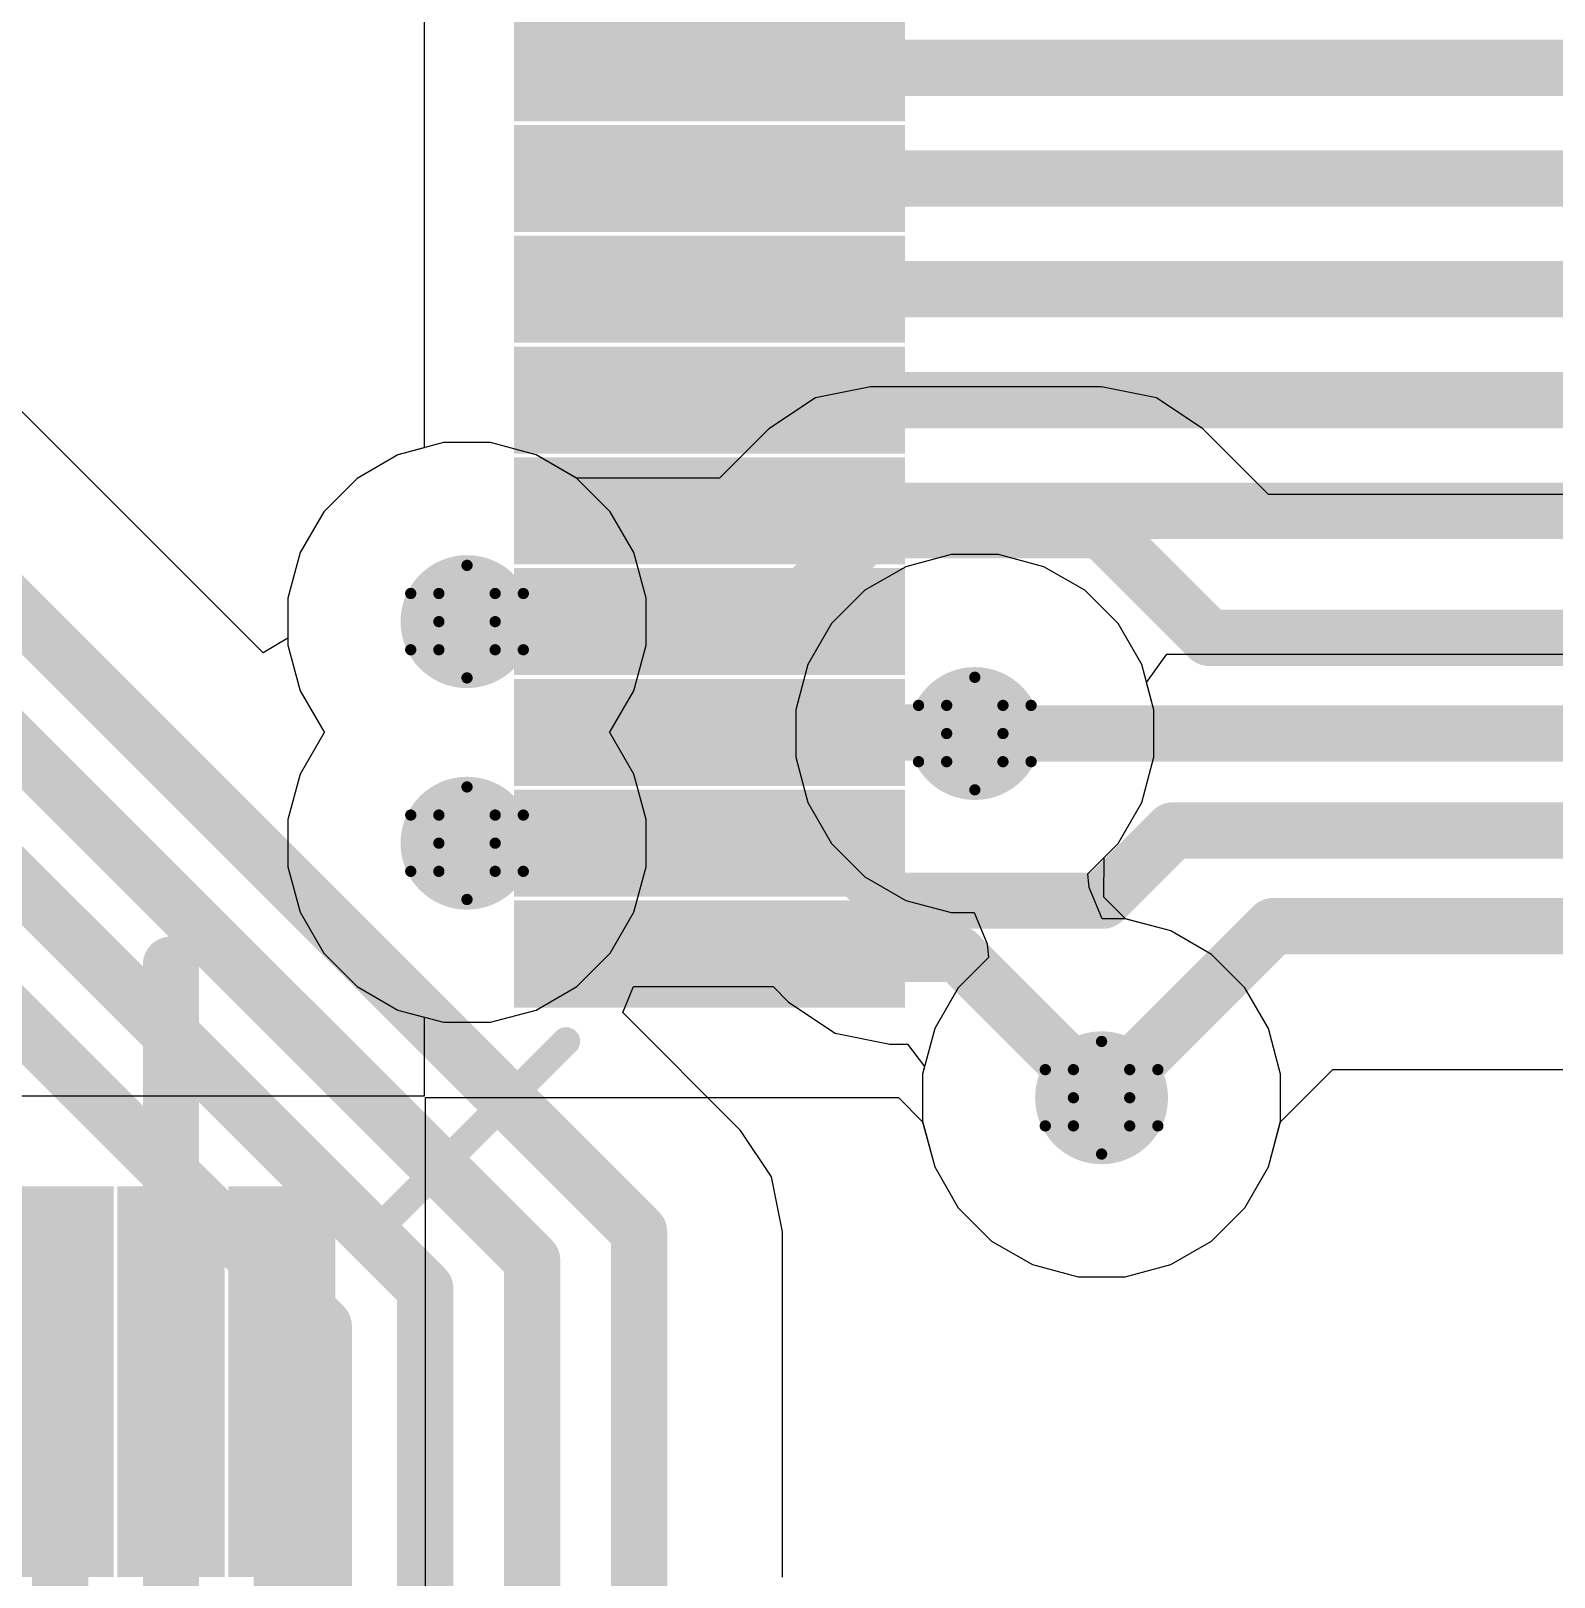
# Model space of a CAD drawing. Header units: inches. Extents: x -3 to 5437, y -3 to 5435.
# Drawn here: x 112.34 to 119.21, y 56.92 to 63.9 of the extents above; entities that cross this region are included whole.
import ezdxf

# ---------------------------------------------------------------- set-up
doc = ezdxf.new("R2010")
doc.units = ezdxf.units.IN
for name, color, linetype in [('Bottom Layer', 5, 'Continuous'), ('Drill Drawing', 1, 'Continuous'), ('GND', 16, 'Continuous'), ('PWR', 76, 'Continuous'), ('Top Layer', 1, 'Continuous'), ('Top Overlay', 2, 'Continuous'), ('Top Paste', 8, 'Continuous'), ('Top Solder', 216, 'Continuous'), ('Via Holes', 16, 'Continuous')]:
    doc.layers.add(name, color=color, linetype=linetype)

# ---------------------------------------------------------------- blocks, each defined once
blk = doc.blocks.new('LQFP_144_20_20__170')
at = {"layer": 'Top Layer'}
for points in [[(9.89999925, -4.61000094), (11.45999867, -4.61000094), (11.45999867, -4.890000379999999), (9.89999925, -4.890000379999999)], [(9.89999925, -5.10999994), (11.45999867, -5.10999994), (11.45999867, -5.38999938), (9.89999925, -5.38999938)], [(9.89999925, -5.61000148), (11.45999867, -5.61000148), (11.45999867, -5.890000919999999), (9.89999925, -5.890000919999999)], [(9.89999925, -6.110000479999999), (11.45999867, -6.110000479999999), (11.45999867, -6.389999919999999), (9.89999925, -6.389999919999999)], [(9.89999925, -6.609999479999999), (11.45999867, -6.609999479999999), (11.45999867, -6.889998919999999), (9.89999925, -6.889998919999999)], [(9.89999925, -7.110001019999999), (11.45999867, -7.110001019999999), (11.45999867, -7.39000046), (9.89999925, -7.39000046)], [(9.89999925, -7.610000019999999), (11.45999867, -7.610000019999999), (11.45999867, -7.88999946), (9.89999925, -7.88999946)], [(9.89999925, -8.10999902), (11.45999867, -8.10999902), (11.45999867, -8.38999846), (9.89999925, -8.38999846)], [(9.89999925, -8.61000056), (11.45999867, -8.61000056), (11.45999867, -8.889999999999999), (9.89999925, -8.889999999999999)], [(7.610000019999999, -11.45999867), (7.610000019999999, -9.89999925), (7.88999946, -9.89999925), (7.88999946, -11.45999867)], [(8.10999902, -11.45999867), (8.10999902, -9.89999925), (8.38999846, -9.89999925), (8.38999846, -11.45999867)], [(8.61000056, -11.45999867), (8.61000056, -9.89999925), (8.889999999999999, -9.89999925), (8.889999999999999, -11.45999867)]]:
    blk.add_hatch(color=1, dxfattribs=at).paths.add_polyline_path(points)
at = {"layer": 'Top Paste'}
for points in [[(9.89999925, -4.61000094), (11.45999867, -4.61000094), (11.45999867, -4.890000379999999), (9.89999925, -4.890000379999999)], [(9.89999925, -5.10999994), (11.45999867, -5.10999994), (11.45999867, -5.38999938), (9.89999925, -5.38999938)], [(9.89999925, -5.61000148), (11.45999867, -5.61000148), (11.45999867, -5.890000919999999), (9.89999925, -5.890000919999999)], [(9.89999925, -6.110000479999999), (11.45999867, -6.110000479999999), (11.45999867, -6.389999919999999), (9.89999925, -6.389999919999999)], [(9.89999925, -6.609999479999999), (11.45999867, -6.609999479999999), (11.45999867, -6.889998919999999), (9.89999925, -6.889998919999999)], [(9.89999925, -7.110001019999999), (11.45999867, -7.110001019999999), (11.45999867, -7.39000046), (9.89999925, -7.39000046)], [(9.89999925, -7.610000019999999), (11.45999867, -7.610000019999999), (11.45999867, -7.88999946), (9.89999925, -7.88999946)], [(9.89999925, -8.10999902), (11.45999867, -8.10999902), (11.45999867, -8.38999846), (9.89999925, -8.38999846)], [(9.89999925, -8.61000056), (11.45999867, -8.61000056), (11.45999867, -8.889999999999999), (9.89999925, -8.889999999999999)], [(7.610000019999999, -11.45999867), (7.610000019999999, -9.89999925), (7.88999946, -9.89999925), (7.88999946, -11.45999867)], [(8.10999902, -11.45999867), (8.10999902, -9.89999925), (8.38999846, -9.89999925), (8.38999846, -11.45999867)], [(8.61000056, -11.45999867), (8.61000056, -9.89999925), (8.889999999999999, -9.89999925), (8.889999999999999, -11.45999867)]]:
    blk.add_hatch(color=8, dxfattribs=at).paths.add_polyline_path(points)
at = {"layer": 'Top Solder'}
for points in [[(9.79839925, -4.50840094), (11.56159867, -4.50840094), (11.56159867, -4.99160038), (9.79839925, -4.99160038)], [(9.79839925, -5.008399939999999), (11.56159867, -5.008399939999999), (11.56159867, -5.491599379999999), (9.79839925, -5.491599379999999)], [(9.79839925, -5.50840148), (11.56159867, -5.50840148), (11.56159867, -5.99160092), (9.79839925, -5.99160092)], [(9.79839925, -6.00840048), (11.56159867, -6.00840048), (11.56159867, -6.49159992), (9.79839925, -6.49159992)], [(9.79839925, -6.50839948), (11.56159867, -6.50839948), (11.56159867, -6.991598919999999), (9.79839925, -6.991598919999999)], [(9.79839925, -7.008401019999999), (11.56159867, -7.008401019999999), (11.56159867, -7.49160046), (9.79839925, -7.49160046)], [(9.79839925, -7.508400019999999), (11.56159867, -7.508400019999999), (11.56159867, -7.99159946), (9.79839925, -7.99159946)], [(9.79839925, -8.008399019999999), (11.56159867, -8.008399019999999), (11.56159867, -8.49159846), (9.79839925, -8.49159846)], [(9.79839925, -8.50840056), (11.56159867, -8.50840056), (11.56159867, -8.991599999999998), (9.79839925, -8.991599999999998)], [(7.508400019999999, -11.56159867), (7.508400019999999, -9.79839925), (7.99159946, -9.79839925), (7.99159946, -11.56159867)], [(8.008399019999999, -11.56159867), (8.008399019999999, -9.79839925), (8.49159846, -9.79839925), (8.49159846, -11.56159867)], [(8.50840056, -11.56159867), (8.50840056, -9.79839925), (8.991599999999998, -9.79839925), (8.991599999999998, -11.56159867)]]:
    blk.add_hatch(color=216, dxfattribs=at).paths.add_polyline_path(points)
at = {"layer": 'Top Overlay'}
blk.add_lwpolyline([(9.143999999999998, -10.033, 0.127, 0.127, 0), (10.033, -9.143999999999998, 0.127, 0.127, 0)], format="xyseb", dxfattribs=at)
for points in [[(10.00125, -9.143999999999998, 0.0635, 0.0635, 1), (10.06475, -9.143999999999998, 0.0635, 0.0635, 1)], [(9.11225, -10.033, 0.0635, 0.0635, 1), (9.17575, -10.033, 0.0635, 0.0635, 1)]]:
    blk.add_lwpolyline(points, format="xyseb", close=True, dxfattribs=at)

msp = doc.modelspace()

# ---------------------------------------------------------------- hatches: boundary and pattern name
at = {"layer": 'Bottom Layer'}
h = msp.add_hatch(color=5, dxfattribs=at)
edge = h.paths.add_edge_path()
edge.add_arc((114.3066802, 61.22927302), 0.2999994, 0, 360)
h = msp.add_hatch(color=5, dxfattribs=at)
edge = h.paths.add_edge_path()
edge.add_arc((116.59820978, 60.72420926), 0.2999994, 0, 360)
h = msp.add_hatch(color=5, dxfattribs=at)
edge = h.paths.add_edge_path()
edge.add_arc((114.3066802, 60.22927248), 0.2999994, 0, 360)
h = msp.add_hatch(color=5, dxfattribs=at)
edge = h.paths.add_edge_path()
edge.add_arc((117.1702, 59.0804), 0.2999994, 0, 360)
at = {"layer": 'GND'}
h = msp.add_hatch(color=16, dxfattribs=at)
edge = h.paths.add_edge_path()
edge.add_arc((114.3066802, 61.22927302), 0.2999994, 0, 360)
h = msp.add_hatch(color=16, dxfattribs=at)
edge = h.paths.add_edge_path()
edge.add_arc((116.59820978, 60.72420926), 0.2999994, 0, 360)
h = msp.add_hatch(color=16, dxfattribs=at)
edge = h.paths.add_edge_path()
edge.add_arc((114.3066802, 60.22927248), 0.2999994, 0, 360)
h = msp.add_hatch(color=16, dxfattribs=at)
edge = h.paths.add_edge_path()
edge.add_arc((117.1702, 59.0804), 0.2999994, 0, 360)
at = {"layer": 'PWR'}
h = msp.add_hatch(color=76, dxfattribs=at)
edge = h.paths.add_edge_path()
edge.add_arc((114.3066802, 61.22927302), 0.2999994, 0, 360)
h = msp.add_hatch(color=76, dxfattribs=at)
edge = h.paths.add_edge_path()
edge.add_arc((116.59820978, 60.72420926), 0.2999994, 0, 360)
h = msp.add_hatch(color=76, dxfattribs=at)
edge = h.paths.add_edge_path()
edge.add_arc((114.3066802, 60.22927248), 0.2999994, 0, 360)
h = msp.add_hatch(color=76, dxfattribs=at)
edge = h.paths.add_edge_path()
edge.add_arc((117.1702, 59.0804), 0.2999994, 0, 360)
at = {"layer": 'Top Layer'}
h = msp.add_hatch(color=1, dxfattribs=at)
edge = h.paths.add_edge_path()
edge.add_arc((114.3066802, 61.22927302), 0.2999994, 0, 360)
h = msp.add_hatch(color=1, dxfattribs=at)
edge = h.paths.add_edge_path()
edge.add_arc((116.59820978, 60.72420926), 0.2999994, 0, 360)
h = msp.add_hatch(color=1, dxfattribs=at)
edge = h.paths.add_edge_path()
edge.add_arc((114.3066802, 60.22927248), 0.2999994, 0, 360)
h = msp.add_hatch(color=1, dxfattribs=at)
edge = h.paths.add_edge_path()
edge.add_arc((117.1702, 59.0804), 0.2999994, 0, 360)
at = {"layer": 'Via Holes'}
h = msp.add_hatch(color=7, dxfattribs=at)
edge = h.paths.add_edge_path()
edge.add_arc((114.3066802, 61.22927302), 0.1499997, 0, 360)
h = msp.add_hatch(color=7, dxfattribs=at)
edge = h.paths.add_edge_path()
edge.add_arc((116.59820978, 60.72420926), 0.1499997, 0, 360)
h = msp.add_hatch(color=7, dxfattribs=at)
edge = h.paths.add_edge_path()
edge.add_arc((114.3066802, 60.22927248), 0.1499997, 0, 360)
h = msp.add_hatch(color=7, dxfattribs=at)
edge = h.paths.add_edge_path()
edge.add_arc((117.1702, 59.0804), 0.1499997, 0, 360)

# ---------------------------------------------------------------- linework, layer by layer
at = {"layer": 'Bottom Layer'}
for p, q in [((113.38601656, 61.08828524), (110.48116842, 63.99313338)), ((116.12687214, 62.2889026), (115.87910784, 62.23961898)), ((117.16989012, 62.2889026), (116.12687214, 62.2889026)), ((117.41765442, 62.23961898), (117.16989012, 62.2889026)), ((115.87910784, 62.23961898), (115.66906254, 62.09927127999999)), ((117.62769972, 62.09927127999999), (117.41765442, 62.23961898)), ((114.200305, 62.03727241999999), (113.99480376, 61.98220776)), ((114.4130554, 62.03727241999999), (114.200305, 62.03727241999999)), ((114.61855664, 61.98220776), (114.4130554, 62.03727241999999)), ((115.66906254, 62.09927127999999), (115.4465052, 61.87671393999999)), ((117.92351828, 61.80345271999999), (117.62769972, 62.09927127999999)), ((113.99480376, 61.98220776), (113.81055724, 61.87583256)), ((114.80127662, 61.87671393999999), (114.61855664, 61.98220776)), ((113.81055724, 61.87583256), (113.66012066, 61.72539597999999)), ((115.4465052, 61.87671393999999), (114.80127662, 61.87671393999999)), ((137.1324283, 61.80345271999999), (117.92351828, 61.80345271999999)), ((113.66012066, 61.72539597999999), (113.55374546, 61.54114945999999)), ((113.55374546, 61.54114945999999), (113.4986808, 61.33564821999999)), ((113.4986808, 61.33564821999999), (113.4986808, 61.15522693999999)), ((113.4986808, 61.15522693999999), (113.38601656, 61.08828524)), ((115.009803, 59.46449879999999), (115.0584059, 59.58183156)), ((115.0584059, 59.58183156), (115.68785854, 59.58183156)), ((115.68785854, 59.58183156), (115.75761202, 59.51207807999999)), ((115.54092462, 58.93337718), (115.009803, 59.46449879999999)), ((115.75761202, 59.51207807999999), (115.96765732, 59.37173038)), ((115.96765732, 59.37173038), (116.21542162, 59.32244676)), ((116.21542162, 59.32244676), (116.2942429, 59.32244676)), ((116.2942429, 59.32244676), (116.37155542, 59.22169003999999)), ((116.37155542, 59.22169003999999), (116.3622006, 59.1867752)), ((116.3622006, 59.1867752), (116.3622006, 58.9740248)), ((117.97774474, 58.97232553999999), (118.21328148, 59.20786227999999)), ((118.21328148, 59.20786227999999), (127.95993712, 59.20786227999999)), ((116.3622006, 58.9740248), (116.41726526, 58.76852355999999)), ((117.92313474, 58.76852355999999), (117.97774474, 58.97232553999999)), ((115.68127232, 58.72333442), (115.54092462, 58.93337718)), ((116.41726526, 58.76852355999999), (116.52364046, 58.58427704)), ((117.81675954, 58.58427704), (117.92313474, 58.76852355999999)), ((115.73055594, 58.47556758), (115.68127232, 58.72333442)), ((116.52364046, 58.58427704), (116.67407704, 58.43384045999999)), ((117.66632296, 58.43384045999999), (117.81675954, 58.58427704)), ((115.73055594, 56.9165994), (115.73055594, 58.47556758)), ((116.67407704, 58.43384045999999), (116.85832356, 58.32746526)), ((117.48207644, 58.32746526), (117.66632296, 58.43384045999999)), ((116.85832356, 58.32746526), (117.0638248, 58.27240059999999)), ((117.0638248, 58.27240059999999), (117.2765752, 58.27240059999999)), ((117.2765752, 58.27240059999999), (117.48207644, 58.32746526))]:
    msp.add_line(p, q, dxfattribs=at)
for points in [[(109.8337275, 63.7249551, 0.254, 0.254, 0), (115.08311502, 58.47556758, 0.254, 0.254, 0)], [(109.4019275, 63.5457073, 0.254, 0.254, 0), (114.60051502, 58.34711977999999, 0.254, 0.254, 0)], [(108.9193275, 63.41765065999999, 0.254, 0.254, 0), (114.11791502, 58.21906314, 0.254, 0.254, 0)], [(108.4875275, 63.22204017999999, 0.254, 0.254, 0), (113.66031878, 58.0492489, 0.254, 0.254, 0)], [(115.71468348, 61.22927302, 0.254, 0.254, 0), (116.12687214, 61.64146167999999, 0.254, 0.254, 0)], [(116.12687214, 61.64146167999999, 0.254, 0.254, 0), (117.16989012, 61.64146167999999, 0.254, 0.254, 0)], [(117.16989012, 61.64146167999999, 0.254, 0.254, 0), (117.65534, 61.15601179999999, 0.254, 0.254, 0)], [(114.3066802, 61.22927302, 0.254, 0.254, 0), (115.71468348, 61.22927302, 0.254, 0.254, 0)], [(117.65534, 61.15601179999999, 0.254, 0.254, 0), (137.40060658, 61.15601179999999, 0.254, 0.254, 0)], [(116.59820978, 60.72420671999999, 0.254, 0.254, 0), (137.57945814, 60.72420671999999, 0.254, 0.254, 0)], [(117.17479994, 59.96988767999999, 0.254, 0.254, 0), (117.49201546, 60.2871032, 0.254, 0.254, 0)], [(117.49201546, 60.2871032, 0.254, 0.254, 0), (137.75301126, 60.2871032, 0.254, 0.254, 0)], [(114.3066802, 60.22927248, 0.254, 0.254, 0), (115.95603682, 60.22927248, 0.254, 0.254, 0)], [(115.95603682, 60.22927248, 0.254, 0.254, 0), (116.21542162, 59.96988767999999, 0.254, 0.254, 0)], [(116.21542162, 59.96988767999999, 0.254, 0.254, 0), (117.17479994, 59.96988767999999, 0.254, 0.254, 0)], [(117.1702, 59.0804, 0.254, 0.254, 0), (117.9451032, 59.85530319999999, 0.254, 0.254, 0)], [(117.9451032, 59.85530319999999, 0.254, 0.254, 0), (137.9318679, 59.85530319999999, 0.254, 0.254, 0)], [(115.08311502, 49.07459578, 0.254, 0.254, 0), (115.08311502, 58.47556758, 0.254, 0.254, 0)], [(114.60051502, 48.87469778, 0.254, 0.254, 0), (114.60051502, 58.34711977999999, 0.254, 0.254, 0)], [(114.11791502, 48.67479978, 0.254, 0.254, 0), (114.11791502, 58.21906314, 0.254, 0.254, 0)], [(113.66031878, 48.44989801999999, 0.254, 0.254, 0), (113.66031878, 58.0492489, 0.254, 0.254, 0)]]:
    msp.add_lwpolyline(points, format="xyseb", dxfattribs=at)
for points in [[(116.06337214, 61.64146167999999, 0.127, 0.127, 1), (116.19037214, 61.64146167999999, 0.127, 0.127, 1)], [(116.06337214, 61.64146167999999, 0.127, 0.127, 1), (116.19037214, 61.64146167999999, 0.127, 0.127, 1)], [(117.10639012, 61.64146167999999, 0.127, 0.127, 1), (117.23339012, 61.64146167999999, 0.127, 0.127, 1)], [(117.10639012, 61.64146167999999, 0.127, 0.127, 1), (117.23339012, 61.64146167999999, 0.127, 0.127, 1)], [(114.2431802, 61.22927302, 0.127, 0.127, 1), (114.3701802, 61.22927302, 0.127, 0.127, 1)], [(115.65118348, 61.22927302, 0.127, 0.127, 1), (115.77818348, 61.22927302, 0.127, 0.127, 1)], [(115.65118348, 61.22927302, 0.127, 0.127, 1), (115.77818348, 61.22927302, 0.127, 0.127, 1)], [(117.59184, 61.15601179999999, 0.127, 0.127, 1), (117.71884, 61.15601179999999, 0.127, 0.127, 1)], [(117.59184, 61.15601179999999, 0.127, 0.127, 1), (117.71884, 61.15601179999999, 0.127, 0.127, 1)], [(116.53470978, 60.72420671999999, 0.127, 0.127, 1), (116.66170978, 60.72420671999999, 0.127, 0.127, 1)], [(117.42851546, 60.2871032, 0.127, 0.127, 1), (117.55551546, 60.2871032, 0.127, 0.127, 1)], [(117.42851546, 60.2871032, 0.127, 0.127, 1), (117.55551546, 60.2871032, 0.127, 0.127, 1)], [(114.2431802, 60.22927248, 0.127, 0.127, 1), (114.3701802, 60.22927248, 0.127, 0.127, 1)], [(115.89253682, 60.22927248, 0.127, 0.127, 1), (116.01953682, 60.22927248, 0.127, 0.127, 1)], [(115.89253682, 60.22927248, 0.127, 0.127, 1), (116.01953682, 60.22927248, 0.127, 0.127, 1)], [(116.15192162, 59.96988767999999, 0.127, 0.127, 1), (116.27892162, 59.96988767999999, 0.127, 0.127, 1)], [(116.15192162, 59.96988767999999, 0.127, 0.127, 1), (116.27892162, 59.96988767999999, 0.127, 0.127, 1)], [(117.11129994, 59.96988767999999, 0.127, 0.127, 1), (117.23829994, 59.96988767999999, 0.127, 0.127, 1)], [(117.11129994, 59.96988767999999, 0.127, 0.127, 1), (117.23829994, 59.96988767999999, 0.127, 0.127, 1)], [(117.8816032, 59.85530319999999, 0.127, 0.127, 1), (118.0086032, 59.85530319999999, 0.127, 0.127, 1)], [(117.8816032, 59.85530319999999, 0.127, 0.127, 1), (118.0086032, 59.85530319999999, 0.127, 0.127, 1)], [(117.1067, 59.0804, 0.127, 0.127, 1), (117.2337, 59.0804, 0.127, 0.127, 1)], [(115.01961502, 58.47556758, 0.127, 0.127, 1), (115.14661502, 58.47556758, 0.127, 0.127, 1)], [(115.01961502, 58.47556758, 0.127, 0.127, 1), (115.14661502, 58.47556758, 0.127, 0.127, 1)], [(114.53701502, 58.34711977999999, 0.127, 0.127, 1), (114.66401502, 58.34711977999999, 0.127, 0.127, 1)], [(114.53701502, 58.34711977999999, 0.127, 0.127, 1), (114.66401502, 58.34711977999999, 0.127, 0.127, 1)], [(114.05441502, 58.21906314, 0.127, 0.127, 1), (114.18141502, 58.21906314, 0.127, 0.127, 1)], [(114.05441502, 58.21906314, 0.127, 0.127, 1), (114.18141502, 58.21906314, 0.127, 0.127, 1)], [(113.59681878, 58.0492489, 0.127, 0.127, 1), (113.72381878, 58.0492489, 0.127, 0.127, 1)], [(113.59681878, 58.0492489, 0.127, 0.127, 1), (113.72381878, 58.0492489, 0.127, 0.127, 1)]]:
    msp.add_lwpolyline(points, format="xyseb", close=True, dxfattribs=at)
at = {"layer": 'Drill Drawing'}
for points in [[(114.1796802, 61.35627302, 0.0508, 0.0508, 0), (114.3066802, 61.48327302, 0.0508, 0.0508, 0)], [(114.3066802, 61.48327302, 0.0508, 0.0508, 0), (114.4336802, 61.35627302, 0.0508, 0.0508, 0)], [(114.0526802, 61.35627302, 0.0508, 0.0508, 0), (114.1796802, 61.22927302, 0.0508, 0.0508, 0)], [(114.0526802, 61.35627302, 0.0508, 0.0508, 0), (114.1796802, 61.35627302, 0.0508, 0.0508, 0)], [(114.4336802, 61.35627302, 0.0508, 0.0508, 0), (114.5606802, 61.35627302, 0.0508, 0.0508, 0)], [(114.4336802, 61.22927302, 0.0508, 0.0508, 0), (114.5606802, 61.35627302, 0.0508, 0.0508, 0)], [(114.0526802, 61.10227301999999, 0.0508, 0.0508, 0), (114.1796802, 61.22927302, 0.0508, 0.0508, 0)], [(114.4336802, 61.22927302, 0.0508, 0.0508, 0), (114.5606802, 61.10227301999999, 0.0508, 0.0508, 0)], [(114.0526802, 61.10227301999999, 0.0508, 0.0508, 0), (114.1796802, 61.10227301999999, 0.0508, 0.0508, 0)], [(114.1796802, 61.10227301999999, 0.0508, 0.0508, 0), (114.3066802, 60.97527302, 0.0508, 0.0508, 0)], [(114.3066802, 60.97527302, 0.0508, 0.0508, 0), (114.4336802, 61.10227301999999, 0.0508, 0.0508, 0)], [(114.4336802, 61.10227301999999, 0.0508, 0.0508, 0), (114.5606802, 61.10227301999999, 0.0508, 0.0508, 0)], [(116.47120978, 60.85120926, 0.0508, 0.0508, 0), (116.59820978, 60.97820925999999, 0.0508, 0.0508, 0)], [(116.59820978, 60.97820925999999, 0.0508, 0.0508, 0), (116.72520978, 60.85120926, 0.0508, 0.0508, 0)], [(116.34420978, 60.85120926, 0.0508, 0.0508, 0), (116.47120978, 60.72420926, 0.0508, 0.0508, 0)], [(116.34420978, 60.85120926, 0.0508, 0.0508, 0), (116.47120978, 60.85120926, 0.0508, 0.0508, 0)], [(116.72520978, 60.85120926, 0.0508, 0.0508, 0), (116.85220978, 60.85120926, 0.0508, 0.0508, 0)], [(116.72520978, 60.72420926, 0.0508, 0.0508, 0), (116.85220978, 60.85120926, 0.0508, 0.0508, 0)], [(116.34420978, 60.59720925999999, 0.0508, 0.0508, 0), (116.47120978, 60.72420926, 0.0508, 0.0508, 0)], [(116.72520978, 60.72420926, 0.0508, 0.0508, 0), (116.85220978, 60.59720925999999, 0.0508, 0.0508, 0)], [(116.34420978, 60.59720925999999, 0.0508, 0.0508, 0), (116.47120978, 60.59720925999999, 0.0508, 0.0508, 0)], [(116.47120978, 60.59720925999999, 0.0508, 0.0508, 0), (116.59820978, 60.47020926, 0.0508, 0.0508, 0)], [(116.59820978, 60.47020926, 0.0508, 0.0508, 0), (116.72520978, 60.59720925999999, 0.0508, 0.0508, 0)], [(116.72520978, 60.59720925999999, 0.0508, 0.0508, 0), (116.85220978, 60.59720925999999, 0.0508, 0.0508, 0)], [(114.1796802, 60.35627247999999, 0.0508, 0.0508, 0), (114.3066802, 60.48327248, 0.0508, 0.0508, 0)], [(114.3066802, 60.48327248, 0.0508, 0.0508, 0), (114.4336802, 60.35627247999999, 0.0508, 0.0508, 0)], [(114.0526802, 60.35627247999999, 0.0508, 0.0508, 0), (114.1796802, 60.22927248, 0.0508, 0.0508, 0)], [(114.0526802, 60.35627247999999, 0.0508, 0.0508, 0), (114.1796802, 60.35627247999999, 0.0508, 0.0508, 0)], [(114.4336802, 60.35627247999999, 0.0508, 0.0508, 0), (114.5606802, 60.35627247999999, 0.0508, 0.0508, 0)], [(114.4336802, 60.22927248, 0.0508, 0.0508, 0), (114.5606802, 60.35627247999999, 0.0508, 0.0508, 0)], [(114.0526802, 60.10227248, 0.0508, 0.0508, 0), (114.1796802, 60.22927248, 0.0508, 0.0508, 0)], [(114.4336802, 60.22927248, 0.0508, 0.0508, 0), (114.5606802, 60.10227248, 0.0508, 0.0508, 0)], [(114.0526802, 60.10227248, 0.0508, 0.0508, 0), (114.1796802, 60.10227248, 0.0508, 0.0508, 0)], [(114.1796802, 60.10227248, 0.0508, 0.0508, 0), (114.3066802, 59.97527248, 0.0508, 0.0508, 0)], [(114.3066802, 59.97527248, 0.0508, 0.0508, 0), (114.4336802, 60.10227248, 0.0508, 0.0508, 0)], [(114.4336802, 60.10227248, 0.0508, 0.0508, 0), (114.5606802, 60.10227248, 0.0508, 0.0508, 0)], [(117.0432, 59.20739999999999, 0.0508, 0.0508, 0), (117.1702, 59.3344, 0.0508, 0.0508, 0)], [(117.1702, 59.3344, 0.0508, 0.0508, 0), (117.2972, 59.20739999999999, 0.0508, 0.0508, 0)], [(116.9162, 59.20739999999999, 0.0508, 0.0508, 0), (117.0432, 59.0804, 0.0508, 0.0508, 0)], [(116.9162, 59.20739999999999, 0.0508, 0.0508, 0), (117.0432, 59.20739999999999, 0.0508, 0.0508, 0)], [(117.2972, 59.20739999999999, 0.0508, 0.0508, 0), (117.4242, 59.20739999999999, 0.0508, 0.0508, 0)], [(117.2972, 59.0804, 0.0508, 0.0508, 0), (117.4242, 59.20739999999999, 0.0508, 0.0508, 0)], [(116.9162, 58.9534, 0.0508, 0.0508, 0), (117.0432, 59.0804, 0.0508, 0.0508, 0)], [(117.2972, 59.0804, 0.0508, 0.0508, 0), (117.4242, 58.9534, 0.0508, 0.0508, 0)], [(116.9162, 58.9534, 0.0508, 0.0508, 0), (117.0432, 58.9534, 0.0508, 0.0508, 0)], [(117.0432, 58.9534, 0.0508, 0.0508, 0), (117.1702, 58.82639999999999, 0.0508, 0.0508, 0)], [(117.1702, 58.82639999999999, 0.0508, 0.0508, 0), (117.2972, 58.9534, 0.0508, 0.0508, 0)], [(117.2972, 58.9534, 0.0508, 0.0508, 0), (117.4242, 58.9534, 0.0508, 0.0508, 0)]]:
    msp.add_lwpolyline(points, format="xyseb", dxfattribs=at)
for points in [[(114.2939802, 61.48327302, 0.0254, 0.0254, 1), (114.3193802, 61.48327302, 0.0254, 0.0254, 1)], [(114.2939802, 61.48327302, 0.0254, 0.0254, 1), (114.3193802, 61.48327302, 0.0254, 0.0254, 1)], [(114.0399802, 61.35627302, 0.0254, 0.0254, 1), (114.0653802, 61.35627302, 0.0254, 0.0254, 1)], [(114.0399802, 61.35627302, 0.0254, 0.0254, 1), (114.0653802, 61.35627302, 0.0254, 0.0254, 1)], [(114.1669802, 61.35627302, 0.0254, 0.0254, 1), (114.1923802, 61.35627302, 0.0254, 0.0254, 1)], [(114.1669802, 61.35627302, 0.0254, 0.0254, 1), (114.1923802, 61.35627302, 0.0254, 0.0254, 1)], [(114.4209802, 61.35627302, 0.0254, 0.0254, 1), (114.4463802, 61.35627302, 0.0254, 0.0254, 1)], [(114.4209802, 61.35627302, 0.0254, 0.0254, 1), (114.4463802, 61.35627302, 0.0254, 0.0254, 1)], [(114.5479802, 61.35627302, 0.0254, 0.0254, 1), (114.5733802, 61.35627302, 0.0254, 0.0254, 1)], [(114.5479802, 61.35627302, 0.0254, 0.0254, 1), (114.5733802, 61.35627302, 0.0254, 0.0254, 1)], [(114.1669802, 61.22927302, 0.0254, 0.0254, 1), (114.1923802, 61.22927302, 0.0254, 0.0254, 1)], [(114.1669802, 61.22927302, 0.0254, 0.0254, 1), (114.1923802, 61.22927302, 0.0254, 0.0254, 1)], [(114.4209802, 61.22927302, 0.0254, 0.0254, 1), (114.4463802, 61.22927302, 0.0254, 0.0254, 1)], [(114.4209802, 61.22927302, 0.0254, 0.0254, 1), (114.4463802, 61.22927302, 0.0254, 0.0254, 1)], [(114.0399802, 61.10227301999999, 0.0254, 0.0254, 1), (114.0653802, 61.10227301999999, 0.0254, 0.0254, 1)], [(114.0399802, 61.10227301999999, 0.0254, 0.0254, 1), (114.0653802, 61.10227301999999, 0.0254, 0.0254, 1)], [(114.1669802, 61.10227301999999, 0.0254, 0.0254, 1), (114.1923802, 61.10227301999999, 0.0254, 0.0254, 1)], [(114.1669802, 61.10227301999999, 0.0254, 0.0254, 1), (114.1923802, 61.10227301999999, 0.0254, 0.0254, 1)], [(114.4209802, 61.10227301999999, 0.0254, 0.0254, 1), (114.4463802, 61.10227301999999, 0.0254, 0.0254, 1)], [(114.4209802, 61.10227301999999, 0.0254, 0.0254, 1), (114.4463802, 61.10227301999999, 0.0254, 0.0254, 1)], [(114.5479802, 61.10227301999999, 0.0254, 0.0254, 1), (114.5733802, 61.10227301999999, 0.0254, 0.0254, 1)], [(114.5479802, 61.10227301999999, 0.0254, 0.0254, 1), (114.5733802, 61.10227301999999, 0.0254, 0.0254, 1)], [(114.2939802, 60.97527302, 0.0254, 0.0254, 1), (114.3193802, 60.97527302, 0.0254, 0.0254, 1)], [(114.2939802, 60.97527302, 0.0254, 0.0254, 1), (114.3193802, 60.97527302, 0.0254, 0.0254, 1)], [(116.58550978, 60.97820925999999, 0.0254, 0.0254, 1), (116.61090978, 60.97820925999999, 0.0254, 0.0254, 1)], [(116.58550978, 60.97820925999999, 0.0254, 0.0254, 1), (116.61090978, 60.97820925999999, 0.0254, 0.0254, 1)], [(116.33150978, 60.85120926, 0.0254, 0.0254, 1), (116.35690978, 60.85120926, 0.0254, 0.0254, 1)], [(116.33150978, 60.85120926, 0.0254, 0.0254, 1), (116.35690978, 60.85120926, 0.0254, 0.0254, 1)], [(116.45850978, 60.85120926, 0.0254, 0.0254, 1), (116.48390978, 60.85120926, 0.0254, 0.0254, 1)], [(116.45850978, 60.85120926, 0.0254, 0.0254, 1), (116.48390978, 60.85120926, 0.0254, 0.0254, 1)], [(116.71250978, 60.85120926, 0.0254, 0.0254, 1), (116.73790978, 60.85120926, 0.0254, 0.0254, 1)], [(116.71250978, 60.85120926, 0.0254, 0.0254, 1), (116.73790978, 60.85120926, 0.0254, 0.0254, 1)], [(116.83950978, 60.85120926, 0.0254, 0.0254, 1), (116.86490978, 60.85120926, 0.0254, 0.0254, 1)], [(116.83950978, 60.85120926, 0.0254, 0.0254, 1), (116.86490978, 60.85120926, 0.0254, 0.0254, 1)], [(116.45850978, 60.72420926, 0.0254, 0.0254, 1), (116.48390978, 60.72420926, 0.0254, 0.0254, 1)], [(116.45850978, 60.72420926, 0.0254, 0.0254, 1), (116.48390978, 60.72420926, 0.0254, 0.0254, 1)], [(116.71250978, 60.72420926, 0.0254, 0.0254, 1), (116.73790978, 60.72420926, 0.0254, 0.0254, 1)], [(116.71250978, 60.72420926, 0.0254, 0.0254, 1), (116.73790978, 60.72420926, 0.0254, 0.0254, 1)], [(116.33150978, 60.59720925999999, 0.0254, 0.0254, 1), (116.35690978, 60.59720925999999, 0.0254, 0.0254, 1)], [(116.33150978, 60.59720925999999, 0.0254, 0.0254, 1), (116.35690978, 60.59720925999999, 0.0254, 0.0254, 1)], [(116.45850978, 60.59720925999999, 0.0254, 0.0254, 1), (116.48390978, 60.59720925999999, 0.0254, 0.0254, 1)], [(116.45850978, 60.59720925999999, 0.0254, 0.0254, 1), (116.48390978, 60.59720925999999, 0.0254, 0.0254, 1)], [(116.71250978, 60.59720925999999, 0.0254, 0.0254, 1), (116.73790978, 60.59720925999999, 0.0254, 0.0254, 1)], [(116.71250978, 60.59720925999999, 0.0254, 0.0254, 1), (116.73790978, 60.59720925999999, 0.0254, 0.0254, 1)], [(116.83950978, 60.59720925999999, 0.0254, 0.0254, 1), (116.86490978, 60.59720925999999, 0.0254, 0.0254, 1)], [(116.83950978, 60.59720925999999, 0.0254, 0.0254, 1), (116.86490978, 60.59720925999999, 0.0254, 0.0254, 1)], [(114.2939802, 60.48327248, 0.0254, 0.0254, 1), (114.3193802, 60.48327248, 0.0254, 0.0254, 1)], [(114.2939802, 60.48327248, 0.0254, 0.0254, 1), (114.3193802, 60.48327248, 0.0254, 0.0254, 1)], [(116.58550978, 60.47020926, 0.0254, 0.0254, 1), (116.61090978, 60.47020926, 0.0254, 0.0254, 1)], [(116.58550978, 60.47020926, 0.0254, 0.0254, 1), (116.61090978, 60.47020926, 0.0254, 0.0254, 1)], [(114.0399802, 60.35627247999999, 0.0254, 0.0254, 1), (114.0653802, 60.35627247999999, 0.0254, 0.0254, 1)], [(114.0399802, 60.35627247999999, 0.0254, 0.0254, 1), (114.0653802, 60.35627247999999, 0.0254, 0.0254, 1)], [(114.1669802, 60.35627247999999, 0.0254, 0.0254, 1), (114.1923802, 60.35627247999999, 0.0254, 0.0254, 1)], [(114.1669802, 60.35627247999999, 0.0254, 0.0254, 1), (114.1923802, 60.35627247999999, 0.0254, 0.0254, 1)], [(114.4209802, 60.35627247999999, 0.0254, 0.0254, 1), (114.4463802, 60.35627247999999, 0.0254, 0.0254, 1)], [(114.4209802, 60.35627247999999, 0.0254, 0.0254, 1), (114.4463802, 60.35627247999999, 0.0254, 0.0254, 1)], [(114.5479802, 60.35627247999999, 0.0254, 0.0254, 1), (114.5733802, 60.35627247999999, 0.0254, 0.0254, 1)], [(114.5479802, 60.35627247999999, 0.0254, 0.0254, 1), (114.5733802, 60.35627247999999, 0.0254, 0.0254, 1)], [(114.1669802, 60.22927248, 0.0254, 0.0254, 1), (114.1923802, 60.22927248, 0.0254, 0.0254, 1)], [(114.1669802, 60.22927248, 0.0254, 0.0254, 1), (114.1923802, 60.22927248, 0.0254, 0.0254, 1)], [(114.4209802, 60.22927248, 0.0254, 0.0254, 1), (114.4463802, 60.22927248, 0.0254, 0.0254, 1)], [(114.4209802, 60.22927248, 0.0254, 0.0254, 1), (114.4463802, 60.22927248, 0.0254, 0.0254, 1)], [(114.0399802, 60.10227248, 0.0254, 0.0254, 1), (114.0653802, 60.10227248, 0.0254, 0.0254, 1)], [(114.0399802, 60.10227248, 0.0254, 0.0254, 1), (114.0653802, 60.10227248, 0.0254, 0.0254, 1)], [(114.1669802, 60.10227248, 0.0254, 0.0254, 1), (114.1923802, 60.10227248, 0.0254, 0.0254, 1)], [(114.1669802, 60.10227248, 0.0254, 0.0254, 1), (114.1923802, 60.10227248, 0.0254, 0.0254, 1)], [(114.4209802, 60.10227248, 0.0254, 0.0254, 1), (114.4463802, 60.10227248, 0.0254, 0.0254, 1)], [(114.4209802, 60.10227248, 0.0254, 0.0254, 1), (114.4463802, 60.10227248, 0.0254, 0.0254, 1)], [(114.5479802, 60.10227248, 0.0254, 0.0254, 1), (114.5733802, 60.10227248, 0.0254, 0.0254, 1)], [(114.5479802, 60.10227248, 0.0254, 0.0254, 1), (114.5733802, 60.10227248, 0.0254, 0.0254, 1)], [(114.2939802, 59.97527248, 0.0254, 0.0254, 1), (114.3193802, 59.97527248, 0.0254, 0.0254, 1)], [(114.2939802, 59.97527248, 0.0254, 0.0254, 1), (114.3193802, 59.97527248, 0.0254, 0.0254, 1)], [(117.1575, 59.3344, 0.0254, 0.0254, 1), (117.1829, 59.3344, 0.0254, 0.0254, 1)], [(117.1575, 59.3344, 0.0254, 0.0254, 1), (117.1829, 59.3344, 0.0254, 0.0254, 1)], [(116.9035, 59.20739999999999, 0.0254, 0.0254, 1), (116.9289, 59.20739999999999, 0.0254, 0.0254, 1)], [(116.9035, 59.20739999999999, 0.0254, 0.0254, 1), (116.9289, 59.20739999999999, 0.0254, 0.0254, 1)], [(117.0305, 59.20739999999999, 0.0254, 0.0254, 1), (117.0559, 59.20739999999999, 0.0254, 0.0254, 1)], [(117.0305, 59.20739999999999, 0.0254, 0.0254, 1), (117.0559, 59.20739999999999, 0.0254, 0.0254, 1)], [(117.2845, 59.20739999999999, 0.0254, 0.0254, 1), (117.3099, 59.20739999999999, 0.0254, 0.0254, 1)], [(117.2845, 59.20739999999999, 0.0254, 0.0254, 1), (117.3099, 59.20739999999999, 0.0254, 0.0254, 1)], [(117.4115, 59.20739999999999, 0.0254, 0.0254, 1), (117.4369, 59.20739999999999, 0.0254, 0.0254, 1)], [(117.4115, 59.20739999999999, 0.0254, 0.0254, 1), (117.4369, 59.20739999999999, 0.0254, 0.0254, 1)], [(117.0305, 59.0804, 0.0254, 0.0254, 1), (117.0559, 59.0804, 0.0254, 0.0254, 1)], [(117.0305, 59.0804, 0.0254, 0.0254, 1), (117.0559, 59.0804, 0.0254, 0.0254, 1)], [(117.2845, 59.0804, 0.0254, 0.0254, 1), (117.3099, 59.0804, 0.0254, 0.0254, 1)], [(117.2845, 59.0804, 0.0254, 0.0254, 1), (117.3099, 59.0804, 0.0254, 0.0254, 1)], [(116.9035, 58.9534, 0.0254, 0.0254, 1), (116.9289, 58.9534, 0.0254, 0.0254, 1)], [(116.9035, 58.9534, 0.0254, 0.0254, 1), (116.9289, 58.9534, 0.0254, 0.0254, 1)], [(117.0305, 58.9534, 0.0254, 0.0254, 1), (117.0559, 58.9534, 0.0254, 0.0254, 1)], [(117.0305, 58.9534, 0.0254, 0.0254, 1), (117.0559, 58.9534, 0.0254, 0.0254, 1)], [(117.2845, 58.9534, 0.0254, 0.0254, 1), (117.3099, 58.9534, 0.0254, 0.0254, 1)], [(117.2845, 58.9534, 0.0254, 0.0254, 1), (117.3099, 58.9534, 0.0254, 0.0254, 1)], [(117.4115, 58.9534, 0.0254, 0.0254, 1), (117.4369, 58.9534, 0.0254, 0.0254, 1)], [(117.4115, 58.9534, 0.0254, 0.0254, 1), (117.4369, 58.9534, 0.0254, 0.0254, 1)], [(117.1575, 58.82639999999999, 0.0254, 0.0254, 1), (117.1829, 58.82639999999999, 0.0254, 0.0254, 1)], [(117.1575, 58.82639999999999, 0.0254, 0.0254, 1), (117.1829, 58.82639999999999, 0.0254, 0.0254, 1)]]:
    msp.add_lwpolyline(points, format="xyseb", close=True, dxfattribs=at)
at = {"layer": 'GND'}
for p, q in [((114.200305, 62.03727241999999), (113.99480376, 61.98220776)), ((114.4130554, 62.03727241999999), (114.200305, 62.03727241999999)), ((114.61855664, 61.98220776), (114.4130554, 62.03727241999999)), ((113.99480376, 61.98220776), (113.81055724, 61.87583256)), ((114.80280316, 61.87583256), (114.61855664, 61.98220776)), ((113.81055724, 61.87583256), (113.66012066, 61.72539597999999)), ((114.95323974, 61.72539597999999), (114.80280316, 61.87583256)), ((113.66012066, 61.72539597999999), (113.55374546, 61.54114945999999)), ((115.05961494, 61.54114945999999), (114.95323974, 61.72539597999999)), ((113.55374546, 61.54114945999999), (113.4986808, 61.33564821999999)), ((115.1146796, 61.33564821999999), (115.05961494, 61.54114945999999)), ((116.49183458, 61.53220865999999), (116.28633334, 61.477144)), ((116.70458498, 61.53220865999999), (116.49183458, 61.53220865999999)), ((116.91008622, 61.477144), (116.70458498, 61.53220865999999)), ((116.28633334, 61.477144), (116.10208682, 61.37076879999999)), ((117.09433274, 61.37076879999999), (116.91008622, 61.477144)), ((116.10208682, 61.37076879999999), (115.95165024, 61.22033221999999)), ((117.24476932, 61.22033221999999), (117.09433274, 61.37076879999999)), ((113.4986808, 61.33564821999999), (113.4986808, 61.12289782)), ((115.1146796, 61.12289782), (115.1146796, 61.33564821999999)), ((115.95165024, 61.22033221999999), (115.84527504, 61.03608569999999)), ((117.35114452, 61.03608569999999), (117.24476932, 61.22033221999999)), ((113.4986808, 61.12289782), (113.55374546, 60.91739657999999)), ((115.05961494, 60.91739657999999), (115.1146796, 61.12289782)), ((115.84527504, 61.03608569999999), (115.79021038, 60.83058445999999)), ((117.40620918, 60.83058445999999), (117.35114452, 61.03608569999999)), ((113.55374546, 60.91739657999999), (113.66012066, 60.73315006)), ((114.95323974, 60.73315006), (115.05961494, 60.91739657999999)), ((115.79021038, 60.83058445999999), (115.79021038, 60.61783406)), ((117.40620918, 60.61783406), (117.40620918, 60.83058445999999)), ((113.66012066, 60.72539544), (113.55374546, 60.54114892)), ((113.66012066, 60.73315006), (113.6639967, 60.72927147999999)), ((113.6639967, 60.72927147999999), (113.66012066, 60.72539544)), ((114.9493637, 60.72927147999999), (114.95323974, 60.73315006)), ((114.95323974, 60.72539544), (114.9493637, 60.72927147999999)), ((115.05961494, 60.54114892), (114.95323974, 60.72539544)), ((115.79021038, 60.61783406), (115.84527504, 60.41233282)), ((117.35114452, 60.41233282), (117.40620918, 60.61783406)), ((113.55374546, 60.54114892), (113.4986808, 60.33564768)), ((115.1146796, 60.33564768), (115.05961494, 60.54114892)), ((115.84527504, 60.41233282), (115.95165024, 60.22808629999999)), ((117.24476932, 60.22808629999999), (117.35114452, 60.41233282)), ((113.4986808, 60.33564768), (113.4986808, 60.12289728)), ((115.1146796, 60.12289728), (115.1146796, 60.33564768)), ((115.95165024, 60.22808629999999), (116.10208682, 60.07764972)), ((117.10828242, 60.09159939999999), (117.24476932, 60.22808629999999)), ((113.4986808, 60.12289728), (113.55374546, 59.91739603999999)), ((115.05961494, 59.91739603999999), (115.1146796, 60.12289728)), ((117.11430476, 60.02956751999999), (117.10828242, 60.09159939999999)), ((116.10208682, 60.07764972), (116.28633334, 59.97127451999999)), ((117.1729432, 59.88839939999999), (117.11430476, 60.02956751999999)), ((116.28633334, 59.97127451999999), (116.49183458, 59.91620986)), ((113.55374546, 59.91739603999999), (113.66012066, 59.73314951999999)), ((114.95323974, 59.73314951999999), (115.05961494, 59.91739603999999)), ((116.49183458, 59.91620986), (116.59546658, 59.91620986)), ((116.59546658, 59.91620986), (116.65410502, 59.77504173999999)), ((117.2765752, 59.88839939999999), (117.1729432, 59.88839939999999)), ((117.48207644, 59.83333474), (117.2765752, 59.88839939999999)), ((117.66632296, 59.72695954), (117.48207644, 59.83333474)), ((113.66012066, 59.73314951999999), (113.81055724, 59.58271294)), ((114.80280316, 59.58271294), (114.95323974, 59.73314951999999)), ((116.65410502, 59.77504173999999), (116.66012736, 59.71300985999999)), ((116.66012736, 59.71300985999999), (116.52364046, 59.57652296)), ((117.81675954, 59.57652296), (117.66632296, 59.72695954)), ((113.81055724, 59.58271294), (113.99480376, 59.47633774)), ((114.61855664, 59.47633774), (114.80280316, 59.58271294)), ((116.52364046, 59.57652296), (116.41726526, 59.39227644)), ((117.92313474, 59.39227644), (117.81675954, 59.57652296)), ((113.99480376, 59.47633774), (114.200305, 59.42127308)), ((114.4130554, 59.42127308), (114.61855664, 59.47633774)), ((114.200305, 59.42127308), (114.4130554, 59.42127308)), ((116.41726526, 59.39227644), (116.3622006, 59.1867752)), ((117.9781994, 59.1867752), (117.92313474, 59.39227644)), ((116.3622006, 59.1867752), (116.3622006, 58.9740248)), ((117.9781994, 58.9740248), (117.9781994, 59.1867752)), ((116.3622006, 58.9740248), (116.41726526, 58.76852355999999)), ((117.92313474, 58.76852355999999), (117.9781994, 58.9740248)), ((116.41726526, 58.76852355999999), (116.52364046, 58.58427704)), ((117.81675954, 58.58427704), (117.92313474, 58.76852355999999)), ((116.52364046, 58.58427704), (116.67407704, 58.43384045999999)), ((117.66632296, 58.43384045999999), (117.81675954, 58.58427704)), ((116.67407704, 58.43384045999999), (116.85832356, 58.32746526)), ((117.48207644, 58.32746526), (117.66632296, 58.43384045999999)), ((116.85832356, 58.32746526), (117.0638248, 58.27240059999999)), ((117.0638248, 58.27240059999999), (117.2765752, 58.27240059999999)), ((117.2765752, 58.27240059999999), (117.48207644, 58.32746526))]:
    msp.add_line(p, q, dxfattribs=at)
at = {"layer": 'PWR'}
for p, q in [((114.200305, 62.03727241999999), (113.99480376, 61.98220776)), ((114.4130554, 62.03727241999999), (114.200305, 62.03727241999999)), ((114.61855664, 61.98220776), (114.4130554, 62.03727241999999)), ((113.99480376, 61.98220776), (113.81055724, 61.87583256)), ((114.80280316, 61.87583256), (114.61855664, 61.98220776)), ((113.81055724, 61.87583256), (113.66012066, 61.72539597999999)), ((114.95323974, 61.72539597999999), (114.80280316, 61.87583256)), ((113.66012066, 61.72539597999999), (113.55374546, 61.54114945999999)), ((115.05961494, 61.54114945999999), (114.95323974, 61.72539597999999)), ((113.55374546, 61.54114945999999), (113.4986808, 61.33564821999999)), ((115.1146796, 61.33564821999999), (115.05961494, 61.54114945999999)), ((116.49183458, 61.53220865999999), (116.28633334, 61.477144)), ((116.70458498, 61.53220865999999), (116.49183458, 61.53220865999999)), ((116.91008622, 61.477144), (116.70458498, 61.53220865999999)), ((116.28633334, 61.477144), (116.10208682, 61.37076879999999)), ((117.09433274, 61.37076879999999), (116.91008622, 61.477144)), ((116.10208682, 61.37076879999999), (115.95165024, 61.22033221999999)), ((117.24476932, 61.22033221999999), (117.09433274, 61.37076879999999)), ((113.4986808, 61.33564821999999), (113.4986808, 61.12289782)), ((115.1146796, 61.12289782), (115.1146796, 61.33564821999999)), ((115.95165024, 61.22033221999999), (115.84527504, 61.03608569999999)), ((117.35114452, 61.03608569999999), (117.24476932, 61.22033221999999)), ((113.4986808, 61.12289782), (113.55374546, 60.91739657999999)), ((115.05961494, 60.91739657999999), (115.1146796, 61.12289782)), ((115.84527504, 61.03608569999999), (115.79021038, 60.83058445999999)), ((117.40620918, 60.83058445999999), (117.35114452, 61.03608569999999)), ((113.55374546, 60.91739657999999), (113.66012066, 60.73315006)), ((114.95323974, 60.73315006), (115.05961494, 60.91739657999999)), ((115.79021038, 60.83058445999999), (115.79021038, 60.61783406)), ((117.40620918, 60.61783406), (117.40620918, 60.83058445999999)), ((113.66012066, 60.72539544), (113.55374546, 60.54114892)), ((113.66012066, 60.73315006), (113.6639967, 60.72927147999999)), ((113.6639967, 60.72927147999999), (113.66012066, 60.72539544)), ((114.9493637, 60.72927147999999), (114.95323974, 60.73315006)), ((114.95323974, 60.72539544), (114.9493637, 60.72927147999999)), ((115.05961494, 60.54114892), (114.95323974, 60.72539544)), ((115.79021038, 60.61783406), (115.84527504, 60.41233282)), ((117.35114452, 60.41233282), (117.40620918, 60.61783406)), ((113.55374546, 60.54114892), (113.4986808, 60.33564768)), ((115.1146796, 60.33564768), (115.05961494, 60.54114892)), ((115.84527504, 60.41233282), (115.95165024, 60.22808629999999)), ((117.24476932, 60.22808629999999), (117.35114452, 60.41233282)), ((113.4986808, 60.33564768), (113.4986808, 60.12289728)), ((115.1146796, 60.12289728), (115.1146796, 60.33564768)), ((115.95165024, 60.22808629999999), (116.10208682, 60.07764972)), ((117.10828242, 60.09159939999999), (117.24476932, 60.22808629999999)), ((113.4986808, 60.12289728), (113.55374546, 59.91739603999999)), ((115.05961494, 59.91739603999999), (115.1146796, 60.12289728)), ((117.11430476, 60.02956751999999), (117.10828242, 60.09159939999999)), ((116.10208682, 60.07764972), (116.28633334, 59.97127451999999)), ((117.1729432, 59.88839939999999), (117.11430476, 60.02956751999999)), ((116.28633334, 59.97127451999999), (116.49183458, 59.91620986)), ((113.55374546, 59.91739603999999), (113.66012066, 59.73314951999999)), ((114.95323974, 59.73314951999999), (115.05961494, 59.91739603999999)), ((116.49183458, 59.91620986), (116.59546658, 59.91620986)), ((116.59546658, 59.91620986), (116.65410502, 59.77504173999999)), ((117.2765752, 59.88839939999999), (117.1729432, 59.88839939999999)), ((117.48207644, 59.83333474), (117.2765752, 59.88839939999999)), ((117.66632296, 59.72695954), (117.48207644, 59.83333474)), ((113.66012066, 59.73314951999999), (113.81055724, 59.58271294)), ((114.80280316, 59.58271294), (114.95323974, 59.73314951999999)), ((116.65410502, 59.77504173999999), (116.66012736, 59.71300985999999)), ((116.66012736, 59.71300985999999), (116.52364046, 59.57652296)), ((117.81675954, 59.57652296), (117.66632296, 59.72695954)), ((113.81055724, 59.58271294), (113.99480376, 59.47633774)), ((114.61855664, 59.47633774), (114.80280316, 59.58271294)), ((116.52364046, 59.57652296), (116.41726526, 59.39227644)), ((117.92313474, 59.39227644), (117.81675954, 59.57652296)), ((113.99480376, 59.47633774), (114.200305, 59.42127308)), ((114.4130554, 59.42127308), (114.61855664, 59.47633774)), ((114.200305, 59.42127308), (114.4130554, 59.42127308)), ((116.41726526, 59.39227644), (116.3622006, 59.1867752)), ((117.9781994, 59.1867752), (117.92313474, 59.39227644)), ((116.3622006, 59.1867752), (116.3622006, 58.9740248)), ((117.9781994, 58.9740248), (117.9781994, 59.1867752)), ((116.3622006, 58.9740248), (116.41726526, 58.76852355999999)), ((117.92313474, 58.76852355999999), (117.9781994, 58.9740248)), ((116.41726526, 58.76852355999999), (116.52364046, 58.58427704)), ((117.81675954, 58.58427704), (117.92313474, 58.76852355999999)), ((116.52364046, 58.58427704), (116.67407704, 58.43384045999999)), ((117.66632296, 58.43384045999999), (117.81675954, 58.58427704)), ((116.67407704, 58.43384045999999), (116.85832356, 58.32746526)), ((117.48207644, 58.32746526), (117.66632296, 58.43384045999999)), ((116.85832356, 58.32746526), (117.0638248, 58.27240059999999)), ((117.0638248, 58.27240059999999), (117.2765752, 58.27240059999999)), ((117.2765752, 58.27240059999999), (117.48207644, 58.32746526))]:
    msp.add_line(p, q, dxfattribs=at)
at = {"layer": 'Top Layer'}
for p, q in [((114.11283756, 64.58127291999999), (114.11283756, 63.58127492)), ((114.11283756, 63.58127492), (114.11283756, 63.08127338)), ((114.11283756, 63.08127338), (114.11283756, 62.01383584)), ((113.99480376, 61.98220776), (113.81055724, 61.87583256)), ((114.11283756, 62.01383584), (113.99480376, 61.98220776)), ((113.81055724, 61.87583256), (113.66012066, 61.72539597999999)), ((113.66012066, 61.72539597999999), (113.55374546, 61.54114945999999)), ((113.55374546, 61.54114945999999), (113.4986808, 61.33564821999999)), ((113.4986808, 61.33564821999999), (113.4986808, 61.12289782)), ((113.4986808, 61.12289782), (113.55374546, 60.91739657999999)), ((117.3729174, 60.95483109999999), (117.4639383, 61.08183364)), ((117.4639383, 61.08183364), (119.85260002, 61.08183364)), ((117.40620918, 60.83058445999999), (117.3729174, 60.95483109999999)), ((113.55374546, 60.91739657999999), (113.66012066, 60.73315006)), ((117.40620918, 60.61783406), (117.40620918, 60.83058445999999)), ((113.66012066, 60.72539544), (113.55374546, 60.54114892)), ((113.66012066, 60.73315006), (113.6639967, 60.72927147999999)), ((113.6639967, 60.72927147999999), (113.66012066, 60.72539544)), ((117.35114452, 60.41233282), (117.40620918, 60.61783406)), ((113.55374546, 60.54114892), (113.4986808, 60.33564768)), ((117.24476932, 60.22808629999999), (117.35114452, 60.41233282)), ((113.4986808, 60.33564768), (113.4986808, 60.12289728)), ((117.18125408, 60.16457106), (117.24476932, 60.22808629999999)), ((117.18006028, 59.98615891999999), (117.18125408, 60.16457106)), ((113.4986808, 60.12289728), (113.55374546, 59.91739603999999)), ((117.27827446, 59.88794473999999), (117.18006028, 59.98615891999999)), ((113.55374546, 59.91739603999999), (113.66012066, 59.73314951999999)), ((117.48207644, 59.83333474), (117.27827446, 59.88794473999999)), ((117.66632296, 59.72695954), (117.48207644, 59.83333474)), ((113.66012066, 59.73314951999999), (113.81055724, 59.58271294)), ((117.81675954, 59.57652296), (117.66632296, 59.72695954)), ((113.81055724, 59.58271294), (113.99480376, 59.47633774)), ((117.92313474, 59.39227644), (117.81675954, 59.57652296)), ((113.99480376, 59.47633774), (114.11283756, 59.44470965999999)), ((114.11283756, 59.44470965999999), (114.11283756, 59.08727323999999)), ((117.9781994, 59.1867752), (117.92313474, 59.39227644)), ((117.9781994, 58.9740248), (117.9781994, 59.1867752)), ((114.11283756, 59.08727323999999), (111.33609178, 59.08727323999999)), ((114.11883704, 56.8071), (114.11883704, 59.08127376)), ((114.11883704, 59.08127376), (116.25370704, 59.08127376)), ((116.25370704, 59.08127376), (116.36265526, 58.97232553999999)), ((116.36265526, 58.97232553999999), (116.41726526, 58.76852355999999)), ((117.92313474, 58.76852355999999), (117.9781994, 58.9740248)), ((116.41726526, 58.76852355999999), (116.52364046, 58.58427704)), ((117.81675954, 58.58427704), (117.92313474, 58.76852355999999)), ((116.52364046, 58.58427704), (116.67407704, 58.43384045999999)), ((117.66632296, 58.43384045999999), (117.81675954, 58.58427704)), ((116.67407704, 58.43384045999999), (116.85832356, 58.32746526)), ((117.48207644, 58.32746526), (117.66632296, 58.43384045999999)), ((116.85832356, 58.32746526), (117.0638248, 58.27240059999999)), ((117.0638248, 58.27240059999999), (117.2765752, 58.27240059999999)), ((117.2765752, 58.27240059999999), (117.48207644, 58.32746526))]:
    msp.add_line(p, q, dxfattribs=at)
for points in [[(115.400836, 63.7292731, 0.254, 0.254, 0), (119.436515, 63.7292731, 0.254, 0.254, 0)], [(115.400836, 63.2292741, 0.254, 0.254, 0), (119.54717264, 63.2292741, 0.254, 0.254, 0)], [(115.400836, 62.72927255999999, 0.254, 0.254, 0), (119.65782774, 62.72927255999999, 0.254, 0.254, 0)], [(115.400836, 62.22927356, 0.254, 0.254, 0), (119.76848538, 62.22927356, 0.254, 0.254, 0)], [(115.400836, 61.72927455999999, 0.254, 0.254, 0), (119.98514992, 61.72927455999999, 0.254, 0.254, 0)], [(114.3066802, 61.22927302, 0.254, 0.254, 0), (115.400836, 61.22927302, 0.254, 0.254, 0)], [(115.400836, 60.72927402000001, 0.254, 0.254, 0), (116.59314502, 60.72927402000001, 0.254, 0.254, 0)], [(114.3066802, 60.22927248, 0.254, 0.254, 0), (115.40083346, 60.22927248, 0.254, 0.254, 0)], [(115.40083346, 60.22927248, 0.254, 0.254, 0), (115.400836, 60.22927501999999, 0.254, 0.254, 0)], [(112.97083578, 57.79927479999999, 0.254, 0.254, 0), (112.97083578, 59.68114556, 0.254, 0.254, 0)], [(115.400836, 59.72927348, 0.254, 0.254, 0), (116.52132652, 59.72927348, 0.254, 0.254, 0)], [(116.52132652, 59.72927348, 0.254, 0.254, 0), (117.1702, 59.0804, 0.254, 0.254, 0)], [(112.47083678, 56.6583068, 0.254, 0.254, 0), (112.47083678, 57.79927479999999, 0.254, 0.254, 0)], [(112.97083578, 56.54764916, 0.254, 0.254, 0), (112.97083578, 57.79927479999999, 0.254, 0.254, 0)], [(113.47083732, 56.0705, 0.254, 0.254, 0), (113.47083732, 57.79927479999999, 0.254, 0.254, 0)]]:
    msp.add_lwpolyline(points, format="xyseb", dxfattribs=at)
for points in [[(115.337336, 63.7292731, 0.127, 0.127, 1), (115.464336, 63.7292731, 0.127, 0.127, 1)], [(115.337336, 63.2292741, 0.127, 0.127, 1), (115.464336, 63.2292741, 0.127, 0.127, 1)], [(115.337336, 62.72927255999999, 0.127, 0.127, 1), (115.464336, 62.72927255999999, 0.127, 0.127, 1)], [(115.337336, 62.22927356, 0.127, 0.127, 1), (115.464336, 62.22927356, 0.127, 0.127, 1)], [(115.337336, 61.72927455999999, 0.127, 0.127, 1), (115.464336, 61.72927455999999, 0.127, 0.127, 1)], [(114.2431802, 61.22927302, 0.127, 0.127, 1), (114.3701802, 61.22927302, 0.127, 0.127, 1)], [(115.337336, 61.22927302, 0.127, 0.127, 1), (115.464336, 61.22927302, 0.127, 0.127, 1)], [(115.337336, 60.72927402000001, 0.127, 0.127, 1), (115.464336, 60.72927402000001, 0.127, 0.127, 1)], [(116.52964502, 60.72927402000001, 0.127, 0.127, 1), (116.65664502, 60.72927402000001, 0.127, 0.127, 1)], [(114.2431802, 60.22927248, 0.127, 0.127, 1), (114.3701802, 60.22927248, 0.127, 0.127, 1)], [(115.33733346, 60.22927248, 0.127, 0.127, 1), (115.46433346, 60.22927248, 0.127, 0.127, 1)], [(115.33733346, 60.22927248, 0.127, 0.127, 1), (115.46433346, 60.22927248, 0.127, 0.127, 1)], [(115.337336, 60.22927501999999, 0.127, 0.127, 1), (115.464336, 60.22927501999999, 0.127, 0.127, 1)], [(112.90733578, 59.68114556, 0.127, 0.127, 1), (113.03433578, 59.68114556, 0.127, 0.127, 1)], [(115.337336, 59.72927348, 0.127, 0.127, 1), (115.464336, 59.72927348, 0.127, 0.127, 1)], [(116.45782652, 59.72927348, 0.127, 0.127, 1), (116.58482652, 59.72927348, 0.127, 0.127, 1)], [(116.45782652, 59.72927348, 0.127, 0.127, 1), (116.58482652, 59.72927348, 0.127, 0.127, 1)], [(117.1067, 59.0804, 0.127, 0.127, 1), (117.2337, 59.0804, 0.127, 0.127, 1)], [(112.40733678, 57.79927479999999, 0.127, 0.127, 1), (112.53433678, 57.79927479999999, 0.127, 0.127, 1)], [(112.90733578, 57.79927479999999, 0.127, 0.127, 1), (113.03433578, 57.79927479999999, 0.127, 0.127, 1)], [(112.90733578, 57.79927479999999, 0.127, 0.127, 1), (113.03433578, 57.79927479999999, 0.127, 0.127, 1)], [(113.40733732, 57.79927479999999, 0.127, 0.127, 1), (113.53433732, 57.79927479999999, 0.127, 0.127, 1)]]:
    msp.add_lwpolyline(points, format="xyseb", close=True, dxfattribs=at)

# ---------------------------------------------------------------- block references
msp.add_blockref('LQFP_144_20_20__170', (104.72083704, 68.47927376))

doc.saveas('drawing.dxf')
